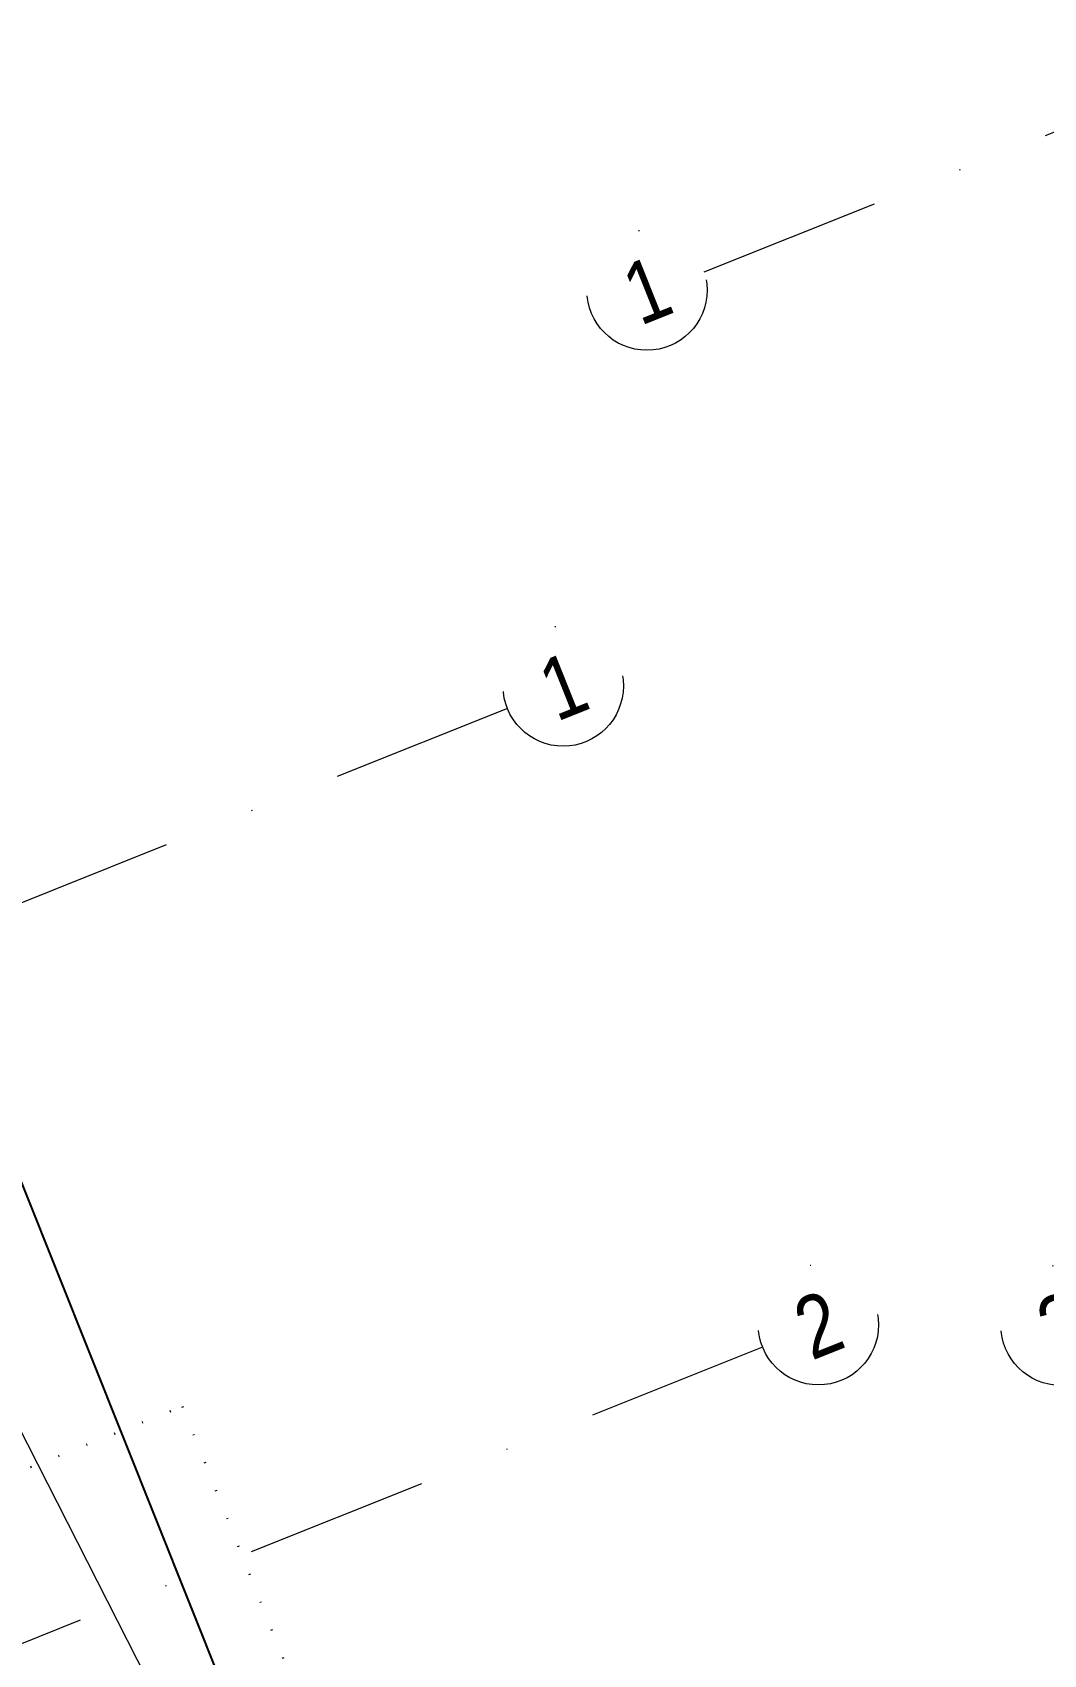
# Model space of a CAD drawing. Header units: millimetres. Extents: x 1852829 to 1882754, y -270850 to -231658.
# Drawn here: x 1864189.2 to 1864299.5, y -234329.3 to -234152.5 of the extents above; entities that cross this region are included whole.
import ezdxf
from ezdxf.enums import TextEntityAlignment as Align

# ---------------------------------------------------------------- set-up
doc = ezdxf.new("R2010")
doc.units = ezdxf.units.MM
doc.linetypes.add('aks line', pattern=[0.4001000059604644, 0.2000000029802322, -0.1000000014901161, 0.0001, -0.1000000014901161])
doc.linetypes.add('izdüşüm arka', pattern=[3.174999999999999, 0, -3.174999999999999])
for name, color, linetype, lineweight in [('a_aks_line', 251, 'aks line', 13), ('a_görünüş', 32, 'Continuous', 25), ('a_görünüş_ince', 8, 'Continuous', 20), ('a_izdüşüm_arka', 251, 'izdüşüm arka', 30), ('a_not_malzeme_text', 252, 'Continuous', 5), ('a_not_misc', 144, 'Continuous', 5)]:
    doc.layers.add(name, color=color, linetype=linetype, lineweight=lineweight)
doc.styles.add('arial_1_18', font='ARIALN.TTF', dxfattribs={"height": 0.2})

# ---------------------------------------------------------------- blocks, each defined once
blk = doc.blocks.new('vaziyet')
at = {"layer": 'a_görünüş_ince'}
h = blk.add_hatch(dxfattribs=at)
h.set_pattern_fill('ANSI31', color=256, scale=3.75, angle=0.1086359117699824)
h.set_pattern_definition([(45.10863591176999, (-470430.4044428773, 65965.93645212229), (-8.4349378335108, 8.403012127047548), [])])
edge = h.paths.add_edge_path()
edge.add_line((468.7939279261045, 591.170864848973), (333.8129573329352, 928.9487773632572))
edge.add_line((333.8129573329352, 928.9487773632281), (171.3075696991291, 864.0092590088316))
edge.add_line((129.5205667682458, 847.3105643789168), (129.5216929032467, 847.3077474203019))
edge.add_line((129.5216929032467, 847.307747420331), (171.3071972329635, 864.0101911912789))
edge.add_line((171.3071972327307, 864.0101911912789), (171.3075696991291, 864.0092590088316))
edge.add_line((129.5205667682458, 847.3105643789168), (-32.98444316326641, 782.3711969598371))
edge.add_line((468.7934909756295, 591.1702729584649), (368.9689379606862, 551.2790598761349))
edge.add_line((368.9689379606862, 551.2790598761349), (363.403106366517, 565.2082206136256))
edge.add_line((363.403106366517, 565.2082206136256), (196.253454928752, 498.4127868402575))
edge.add_line((196.2534549285192, 498.4127868402284), (201.8196864493657, 484.4837859194085))
edge.add_line((201.8196864495985, 484.4837859194377), (101.9964212726336, 444.5929561102821))
edge.add_line((-32.98444316326641, 782.3711969598371), (101.9965274299029, 444.593284445582))
at = {"layer": 'a_aks_line', "ltscale": 100}
for p, q in [((425.4175882863346, 965.5821791826165), (-125.8830382931046, 745.1129402365186)), ((453.2663399849553, 895.9441909794696), (-98.034286594484, 675.4749520333426))]:
    blk.add_line(p, q, dxfattribs=at)
blk.add_lwpolyline([(446.9023619156796, 1013.176413781621), (1073.702981113689, 1263.667898213433)], dxfattribs=at)
for centre in [(440.6479127570055, 1011.189387870661), (431.5109109692276, 968.0189444424468), (459.3596626678482, 898.3809562392707), (485.8237012242898, 898.3295443823445)]:
    blk.add_circle(centre, 6.562499999999997, dxfattribs=at)
at = {"layer": 'a_görünüş'}
blk.add_lwpolyline([(423.1358585346024, 786.956832395168), (361.9073118048254, 940.1758425256703), (350.7748487628996, 968.0338443675719), (322.9168469212018, 956.9013813257916), (93.83119547786191, 865.8938652757497)], dxfattribs=at)
at = {"layer": 'a_izdüşüm_arka'}
blk.add_lwpolyline([(467.8999460928608, 694.4637780204066), (433.0774437903892, 680.5481992182322), (468.7940125926398, 591.1704814042314), (433.9715644542594, 577.2549242469249), (447.8871377916075, 542.4324356200814), (150.7351229162887, 423.6861650826177), (136.8195043124724, 458.5087669851491), (101.9970020100009, 444.5931881830038), (66.28040750301443, 533.970764359663), (31.45790520054288, 520.0551855574886), (-46.46936071058735, 715.061260058661), (-11.64665933512151, 728.976918413362), (-32.98388013918884, 782.371421836724), (22.74116694321856, 804.639961811743), (8.82558810687624, 839.4624641998962), (264.1813748469576, 941.5063535821973), (278.0969536551274, 906.6838512644463), (333.8129573329352, 928.9487773632281), (355.1501781630795, 875.5542738329095), (389.9726804653183, 889.4698526350548), (467.8999463766813, 694.4637781338242)], dxfattribs=at)
at = {"layer": 'a_not_misc'}
blk.add_lwpolyline([(395.2778893338982, 775.8243823973462), (347.9783108837437, 934.6096110047656), (423.1358585346024, 786.956832395168)], dxfattribs=at)
at = {"layer": 'a_aks_line', "ltscale": 100, "style": 'arial_1_18'}
for s, p in [('1', (441.9011063193902, 1008.055679062265)), ('1', (432.7641045316122, 964.8852356340503)), ('2', (460.6128562302329, 895.2472474308743)), ('2', (487.0768947866745, 895.195835573948))]:
    blk.add_text(s, height=6.749999999999997, rotation=21.79683902671017, dxfattribs=at).set_placement(p, align=Align.CENTER)

msp = doc.modelspace()

# ---------------------------------------------------------------- block references
at = {"layer": 'a_not_malzeme_text'}
msp.add_blockref('vaziyet', (1863815.585942105, -235191.7487400635), dxfattribs=at)

doc.saveas('drawing.dxf')
